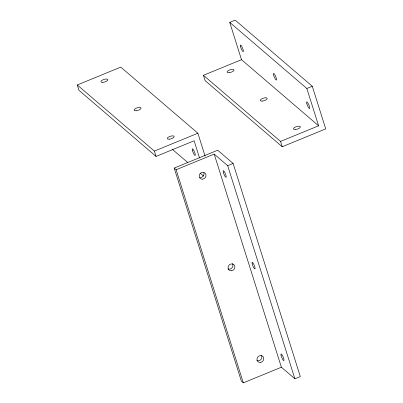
<?xml version="1.0" encoding="UTF-8"?>
<svg xmlns="http://www.w3.org/2000/svg" width="403" height="403" viewBox="0 0 403 403"><rect width="100%" height="100%" fill="white"/><g stroke="black" fill="none" stroke-linecap="round" stroke-linejoin="round"><path stroke-width="0.6" d="M199.54 157.956L194.125 140.788L156.062 156.414L78.958 90.297L77.28 84.973L120.774 67.115L197.883 133.232L205.077 156.042M241.498 59.679L229.74 22.382L235.176 20.15L312.285 86.267L325.72 128.889L282.226 146.747L205.117 80.63L203.439 75.301L241.498 59.679L318.607 125.791L280.543 141.418L203.439 75.301M77.28 84.973L154.384 151.085L197.883 133.232M229.74 22.382L306.844 88.499L312.285 86.267M174.202 168.076L217.701 150.223L233.12 163.447L300.316 376.563L294.88 378.795L281.385 367.224L214.189 154.107L176.126 169.734L174.202 168.076L241.397 381.198L243.326 382.85L281.385 367.224M214.189 154.107L227.68 165.678L233.12 163.447M172.091 149.11L187.798 162.575M200.175 173.189L203.505 176.046M306.844 88.499L318.607 125.791M280.543 141.418L282.226 146.747M227.68 165.678L294.88 378.795M176.126 169.734L243.326 382.85M154.384 151.085L156.062 156.414M203.913 172.731A3.607 3.269 -49.4 0 1 199.893 177.506M261.33 355.229A3.607 3.269 -49.4 0 1 260.948 359.451A3.607 3.269 -49.4 0 1 256.847 360.559M232.435 263.587A3.607 3.269 -49.4 0 1 232.052 267.809A3.607 3.269 -49.4 0 1 227.952 268.917M169.245 139.176A3.607 1.325 -17.5 0 0 174.187 136.491A3.607 1.325 -17.5 0 0 168.776 136.919A3.607 1.325 -17.5 0 0 169.245 139.176M102.936 82.318A3.607 1.325 -17.5 0 0 107.873 79.633A3.607 1.325 -17.5 0 0 102.463 80.061A3.607 1.325 -17.5 0 0 102.936 82.318M136.093 110.749A3.607 1.325 -17.5 0 0 141.03 108.064A3.607 1.325 -17.5 0 0 135.62 108.488A3.607 1.325 -17.5 0 0 136.093 110.749M202.709 179.154A3.607 3.269 -49.4 0 0 205.47 173.602A3.607 3.269 -49.4 0 0 199.561 174.408A3.607 3.269 -49.4 0 0 202.709 179.154M260.499 362.438A3.607 3.269 -49.4 0 0 263.26 356.882A3.607 3.269 -49.4 0 0 257.351 357.688A3.607 3.269 -49.4 0 0 260.499 362.438M223.297 172.197A3.607 0.751 67.7 0 0 225.947 177.33A3.607 0.751 67.7 0 0 224.778 172.424A3.607 0.751 67.7 0 0 223.297 172.197M281.087 355.481A3.607 0.751 67.7 0 0 283.737 360.609A3.607 0.751 67.7 0 0 282.568 355.708A3.607 0.751 67.7 0 0 281.087 355.481M252.192 263.839A3.607 0.751 67.7 0 0 254.842 268.967A3.607 0.751 67.7 0 0 253.673 264.066A3.607 0.751 67.7 0 0 252.192 263.839M231.604 270.796A3.607 3.269 -49.4 0 0 234.365 265.239A3.607 3.269 -49.4 0 0 228.456 266.051A3.607 3.269 -49.4 0 0 231.604 270.796M229.095 72.651A3.607 1.325 -17.5 0 0 234.037 69.966A3.607 1.325 -17.5 0 0 228.622 70.389A3.607 1.325 -17.5 0 0 229.095 72.651M295.404 129.509A3.607 1.325 -17.5 0 0 300.346 126.824A3.607 1.325 -17.5 0 0 294.936 127.252A3.607 1.325 -17.5 0 0 295.404 129.509M240.48 46.536A3.607 0.751 67.7 0 0 243.13 51.665A3.607 0.751 67.7 0 0 241.961 46.763A3.607 0.751 67.7 0 0 240.48 46.536M306.789 103.395A3.607 0.751 67.7 0 0 309.439 108.528A3.607 0.751 67.7 0 0 308.275 103.621A3.607 0.751 67.7 0 0 306.789 103.395M273.632 74.968A3.607 0.751 67.7 0 0 276.287 80.096A3.607 0.751 67.7 0 0 275.118 75.195A3.607 0.751 67.7 0 0 273.632 74.968M262.252 101.082A3.607 1.325 -17.5 0 0 267.189 98.397A3.607 1.325 -17.5 0 0 261.779 98.821A3.607 1.325 -17.5 0 0 262.252 101.082M192.387 150.359A3.607 0.751 67.7 0 0 195.042 155.487A3.607 0.751 67.7 0 0 193.873 150.586A3.607 0.751 67.7 0 0 192.387 150.359"/></g></svg>
